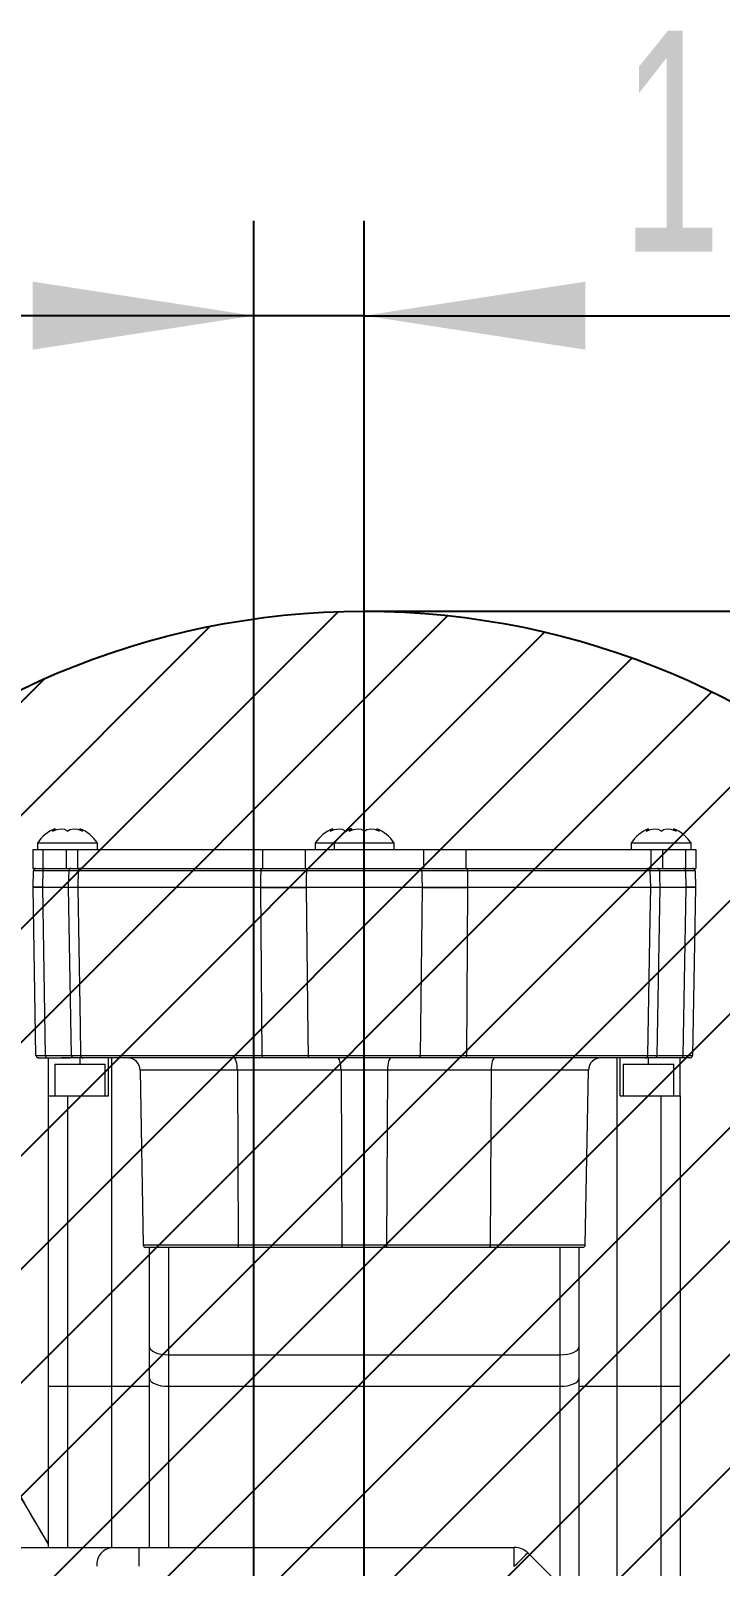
# Model space of a CAD drawing. Header units: millimetres. Extents: x -280 to 408, y 33 to 269.
# Drawn here: x 125 to 135.92, y 132.71 to 157.03 of the extents above; entities that cross this region are included whole.
import ezdxf

# ---------------------------------------------------------------- set-up
doc = ezdxf.new("R2010")
doc.units = ezdxf.units.MM
doc.layers.add('FORMAT', color=7, linetype='Continuous')
doc.styles.add('SLDTEXTSTYLE0', font='TXT', dxfattribs={"width": 0.605})
doc.dimstyles.new('SLDDIMSTYLE1', dxfattribs={"dimtxt": 3.5, "dimasz": 3.5, "dimexe": 0, "dimexo": 0.0625, "dimgap": 0.875, "dimtad": 1, "dimtoh": 1, "dimlfac": 10, "dimrnd": 1e-09, "dimzin": 12, "dimdsep": 46, "dimtxsty": 'SLDTEXTSTYLE0', "dimsah": 1, "dimcen": 0.09, "dimadec": 0, "dimazin": 0, "dimtfac": 1, "dimtdec": 3, "dimtofl": 0, "dimtmove": 0, "dimatfit": 3, "dimfxl": 1, "dimfrac": 2, "dimtolj": 1, "dimtzin": 12, "dimarcsym": 0})
doc.dimstyles.new('SLDDIMSTYLE2', dxfattribs={"dimtxt": 3.5, "dimasz": 3.5, "dimexe": 0, "dimexo": 0.0625, "dimgap": 0.875, "dimtad": 1, "dimtoh": 1, "dimlfac": 10, "dimrnd": 1e-09, "dimzin": 12, "dimdsep": 46, "dimtxsty": 'SLDTEXTSTYLE0', "dimsah": 1, "dimcen": 0.09, "dimadec": 0, "dimazin": 0, "dimtfac": 1, "dimtdec": 3, "dimtofl": 0, "dimtmove": 0, "dimatfit": 3, "dimfxl": 1, "dimfrac": 2, "dimtolj": 1, "dimtzin": 12, "dimarcsym": 0})

# ---------------------------------------------------------------- blocks, each defined once
blk = doc.blocks.new('*D7')
at = {"layer": 'FORMAT', "color": 7, "transparency": 16777216}
for p, q in [((130.28, 147.836), (161.374, 147.836)), ((159.874, 122.836), (159.874, 147.836)), ((130.28, 122.836), (161.374, 122.836))]:
    blk.add_line(p, q, dxfattribs=at)
for points in [[(159.874, 147.836), (159.335, 144.336), (160.412, 144.336)], [(159.874, 122.836), (160.412, 126.336), (159.335, 126.336)]]:
    blk.add_solid(points, dxfattribs=at)
at = {"layer": 'FORMAT', "color": 7, "transparency": 16777216, "char_height": 3.5, "attachment_point": 1, "rotation": 90, "style": 'SLDTEXTSTYLE0'}
for s, insert in [('250', (155.362, 133.877)), ('%%c', (155.362, 128.776))]:
    blk.add_mtext(s, dxfattribs=dict(at, insert=insert))
blk = doc.blocks.new('*D8')
at = {"layer": 'FORMAT', "color": 7, "transparency": 16777216}
for p, q in [((128.53, 126.749), (128.53, 154.016)), ((130.28, 152.095), (130.28, 154.016)), ((128.53, 152.516), (121.799, 152.516)), ((130.28, 152.516), (128.53, 152.516)), ((130.28, 152.516), (145.297, 152.516))]:
    blk.add_line(p, q, dxfattribs=at)
for points in [[(128.53, 152.516), (125.03, 153.055), (125.03, 151.978)], [(130.28, 152.516), (133.78, 151.978), (133.78, 153.055)]]:
    blk.add_solid(points, dxfattribs=at)
at = {"layer": 'FORMAT', "color": 7, "transparency": 16777216, "insert": (134.357, 157.028), "char_height": 3.5, "attachment_point": 1, "style": 'SLDTEXTSTYLE0'}
blk.add_mtext('17.5', dxfattribs=at)

msp = doc.modelspace()

# ---------------------------------------------------------------- hatches: boundary and pattern name
at = {"layer": 'FORMAT'}
h = msp.add_hatch(dxfattribs=at)
h.set_pattern_fill('ANSI31', color=256, scale=0.4, style=0)
edge = h.paths.add_edge_path(flags=0)
edge.add_arc((130.2797, 135.336), 12.5, 0, 360)

# ---------------------------------------------------------------- linework, layer by layer
at = {"color": 7, "linetype": 'Continuous', "lineweight": 15}
for p, q in [((125.3828, 144.3702), (125.3828, 144.3917)), ((125.7767, 144.3917), (125.7767, 144.3708)), ((129.7828, 144.3702), (129.7828, 144.3917)), ((130.0828, 144.3702), (130.0828, 144.3917)), ((130.4767, 144.3917), (130.4767, 144.3708)), ((134.7828, 144.3702), (134.7828, 144.3917)), ((135.1767, 144.3917), (135.1767, 144.3708)), ((125.0297, 144.0644), (125.0297, 143.7644)), ((125.0297, 144.0644), (125.1905, 144.0644)), ((125.1047, 144.1644), (125.1047, 144.0644)), ((126.0547, 144.1644), (125.1047, 144.1644)), ((125.1905, 144.0644), (125.1905, 143.7644)), ((125.1905, 144.0644), (125.5592, 144.0644)), ((125.5592, 144.0644), (125.5592, 143.7644)), ((125.5592, 144.0644), (125.7417, 144.0644)), ((125.7417, 144.0644), (125.7417, 143.7644)), ((125.7417, 144.0644), (128.6707, 144.0644)), ((126.0547, 144.0644), (126.0547, 144.1644)), ((128.6707, 144.0644), (128.6707, 143.7644)), ((128.6707, 144.0644), (129.3427, 144.0644)), ((129.3427, 144.0644), (129.3427, 143.7644)), ((129.3427, 144.0644), (131.2167, 144.0644)), ((129.5047, 144.1644), (129.5047, 144.0644)), ((129.8047, 144.1644), (129.5047, 144.1644)), ((129.8047, 144.1644), (129.8047, 144.0644)), ((130.7547, 144.1644), (129.8047, 144.1644)), ((130.7547, 144.0644), (130.7547, 144.1644)), ((131.2167, 144.0644), (131.2167, 143.7644)), ((131.2167, 144.0644), (131.8887, 144.0644)), ((131.8887, 144.0644), (131.8887, 143.7644)), ((131.8887, 144.0644), (134.8177, 144.0644)), ((134.5047, 144.1644), (134.5047, 144.0644)), ((135.4547, 144.1644), (134.5047, 144.1644)), ((134.8177, 144.0644), (134.8177, 143.7644)), ((134.8177, 144.0644), (135.0002, 144.0644)), ((135.0002, 144.0644), (135.0002, 143.7644)), ((135.0002, 144.0644), (135.3689, 144.0644)), ((135.3689, 144.0644), (135.3689, 143.7644)), ((135.3689, 144.0644), (135.5297, 144.0644)), ((135.4547, 144.0644), (135.4547, 144.1644)), ((135.5297, 144.0644), (135.5297, 143.7644)), ((125.0297, 143.7644), (125.1905, 143.7644)), ((125.035, 143.4655), (125.0418, 143.7254)), ((125.1891, 143.7254), (125.1823, 143.4655)), ((125.6055, 143.7254), (125.1891, 143.7254)), ((125.1905, 143.7644), (125.5592, 143.7644)), ((125.5592, 143.7644), (125.7417, 143.7644)), ((125.7417, 143.7644), (128.6707, 143.7644)), ((125.75, 143.7254), (125.7433, 143.4655)), ((128.6452, 143.7254), (125.75, 143.7254)), ((128.6707, 143.7644), (129.3427, 143.7644)), ((129.3427, 143.7644), (131.2167, 143.7644)), ((131.1953, 143.7254), (129.3641, 143.7254)), ((131.2167, 143.7644), (131.8887, 143.7644)), ((131.8887, 143.7644), (134.8177, 143.7644)), ((134.8094, 143.7254), (131.9143, 143.7254)), ((134.8161, 143.4655), (134.8094, 143.7254)), ((134.8177, 143.7644), (135.0002, 143.7644)), ((135.3703, 143.7254), (134.954, 143.7254)), ((135.0002, 143.7644), (135.3689, 143.7644)), ((135.3689, 143.7644), (135.5297, 143.7644)), ((135.3771, 143.4655), (135.3703, 143.7254)), ((135.5176, 143.7254), (135.5245, 143.4655)), ((125.0814, 140.8037), (125.035, 143.4633)), ((125.1823, 143.4655), (125.5988, 143.4655)), ((125.1823, 143.4655), (125.1823, 143.4655)), ((125.5988, 143.4633), (125.1823, 143.4633)), ((125.1823, 143.4633), (125.2287, 140.8037)), ((125.1823, 143.4633), (125.1823, 143.4633)), ((125.5988, 143.4655), (125.5988, 143.4655)), ((125.5988, 143.4633), (125.5988, 143.4633)), ((125.6443, 140.8037), (125.5988, 143.4633)), ((125.7433, 143.4655), (128.6423, 143.4655)), ((125.7433, 143.4655), (125.7433, 143.4655)), ((128.6423, 143.4633), (125.7433, 143.4633)), ((125.7433, 143.4633), (125.7433, 143.4633)), ((128.6423, 143.4655), (128.6423, 143.4655)), ((128.6423, 143.4633), (128.6423, 143.4633)), ((128.6616, 140.8037), (128.6423, 143.4633)), ((129.3598, 143.4655), (131.1996, 143.4655)), ((129.3598, 143.4655), (129.3598, 143.4655)), ((131.1996, 143.4633), (129.3598, 143.4633)), ((129.3598, 143.4633), (129.3598, 143.4633)), ((131.1996, 143.4655), (131.1997, 143.4655)), ((131.1997, 143.4633), (131.1996, 143.4633)), ((131.9172, 143.4633), (131.8979, 140.8037)), ((131.9171, 143.4655), (131.9172, 143.4655)), ((131.9172, 143.4633), (131.9171, 143.4633)), ((131.9172, 143.4655), (134.8161, 143.4655)), ((134.8161, 143.4633), (131.9172, 143.4633)), ((134.8161, 143.4655), (134.8161, 143.4655)), ((134.8161, 143.4633), (134.8161, 143.4633)), ((134.9607, 143.4633), (134.9151, 140.8037)), ((134.9606, 143.4655), (134.9607, 143.4655)), ((134.9607, 143.4655), (135.3771, 143.4655)), ((134.9607, 143.4633), (134.9607, 143.4633)), ((135.3771, 143.4633), (134.9607, 143.4633)), ((135.3307, 140.8037), (135.3771, 143.4633)), ((135.3771, 143.4655), (135.3771, 143.4655)), ((135.3771, 143.4633), (135.3771, 143.4633)), ((135.5245, 143.4633), (135.478, 140.8037)), ((125.2287, 140.8037), (125.6443, 140.8037)), ((125.7891, 140.8037), (128.6616, 140.8037)), ((129.3895, 140.8037), (131.1699, 140.8037)), ((131.8979, 140.8037), (134.7704, 140.8037)), ((134.9151, 140.8037), (135.3307, 140.8037)), ((125.1125, 140.7654), (125.2557, 140.7654)), ((125.2557, 140.7654), (125.6171, 140.7654)), ((125.2797, 140.1644), (125.2797, 140.7644)), ((125.3797, 140.6644), (125.3797, 140.1644)), ((125.3797, 140.6644), (125.7797, 140.6644)), ((125.6282, 140.7644), (125.4908, 140.7644)), ((125.6282, 140.7644), (125.6171, 140.7654)), ((125.6789, 140.7644), (125.6282, 140.7644)), ((125.829, 140.7644), (125.6789, 140.7644)), ((125.7797, 140.6644), (126.1797, 140.6644)), ((128.6661, 140.7644), (125.829, 140.7644)), ((126.1797, 140.1644), (126.1797, 140.6644)), ((126.2297, 140.1644), (126.2297, 140.7644)), ((126.2797, 140.7644), (126.2797, 135.5644)), ((126.7308, 140.5679), (126.779, 137.8037)), ((129.9116, 140.5679), (128.2708, 140.5679)), ((128.2708, 140.5679), (128.2844, 137.8037)), ((129.4205, 140.7644), (128.6661, 140.7644)), ((131.1389, 140.7644), (129.4205, 140.7644)), ((130.6478, 140.5679), (129.9116, 140.5679)), ((129.9116, 140.5679), (129.9253, 137.8037)), ((130.6478, 140.5679), (130.6341, 137.8037)), ((132.2887, 140.5679), (130.6478, 140.5679)), ((131.8933, 140.7644), (131.1389, 140.7644)), ((134.7305, 140.7644), (131.8933, 140.7644)), ((132.2887, 140.5679), (132.275, 137.8037)), ((133.7804, 137.8037), (133.8287, 140.5679)), ((134.2797, 140.7644), (134.2797, 135.5644)), ((134.3297, 140.1644), (134.3297, 140.7644)), ((134.3797, 140.6644), (134.3797, 140.1644)), ((134.3797, 140.6644), (134.7797, 140.6644)), ((134.8805, 140.7644), (134.7305, 140.7644)), ((134.7797, 140.6644), (135.1797, 140.6644)), ((134.9313, 140.7644), (134.8805, 140.7644)), ((134.9423, 140.7654), (134.9313, 140.7644)), ((135.0686, 140.7644), (134.9313, 140.7644)), ((135.3037, 140.7654), (134.9423, 140.7654)), ((135.1797, 140.1644), (135.1797, 140.6644)), ((135.2797, 140.1644), (135.2797, 140.7644)), ((135.4469, 140.7654), (135.3037, 140.7654)), ((125.2797, 135.5644), (125.2797, 140.1644)), ((125.2797, 140.1644), (125.5797, 140.1644)), ((125.5797, 140.1644), (125.5797, 135.5644)), ((125.5797, 140.1644), (126.2297, 140.1644)), ((134.3297, 140.1644), (134.9797, 140.1644)), ((134.9797, 135.5644), (134.9797, 140.1644)), ((134.9797, 140.1644), (135.2797, 140.1644)), ((135.2797, 140.1644), (135.2797, 135.5644)), ((128.2958, 137.7644), (126.819, 137.7644)), ((126.8797, 136.1886), (126.8797, 137.7644)), ((128.2844, 137.8037), (129.9253, 137.8037)), ((129.9366, 137.7644), (128.2958, 137.7644)), ((129.9253, 137.8037), (130.6341, 137.8037)), ((130.6228, 137.7644), (129.9366, 137.7644)), ((132.2636, 137.7644), (130.6228, 137.7644)), ((130.6341, 137.8037), (132.275, 137.8037)), ((133.7404, 137.7644), (132.2636, 137.7644)), ((133.6797, 137.7644), (133.6797, 136.1886)), ((126.8797, 135.6886), (126.8797, 136.1886)), ((133.6797, 136.1886), (133.6797, 135.6886)), ((127.1797, 136.0644), (133.3797, 136.0644)), ((127.1797, 136.0644), (127.1797, 135.5644)), ((133.3797, 135.5644), (133.3797, 136.0644)), ((126.8797, 133.0144), (126.8797, 135.6886)), ((133.6797, 135.6886), (133.6797, 132.1144)), ((125.2797, 135.5644), (125.5797, 135.5644)), ((125.2797, 133.0144), (125.2797, 135.5644)), ((125.5797, 135.5644), (126.2797, 135.5644)), ((126.2797, 135.5644), (126.8797, 135.5644)), ((127.1797, 135.5644), (133.3797, 135.5644)), ((133.6797, 135.5644), (134.2797, 135.5644)), ((134.2797, 135.5644), (134.9797, 135.5644)), ((134.9797, 135.5644), (135.2797, 135.5644)), ((135.2797, 135.5644), (135.2797, 124.3744)), ((122.5778, 133.0144), (126.2938, 133.0144)), ((126.2938, 133.0144), (126.7121, 133.0144)), ((126.7121, 133.0144), (126.7121, 132.7144)), ((126.7121, 133.0144), (132.6555, 133.0144)), ((132.6555, 132.7144), (132.6555, 133.0144)), ((132.8676, 132.9265), (134.1918, 131.6022))]:
    msp.add_line(p, q, dxfattribs=at)
at = {"color": 8, "linetype": 'Continuous', "lineweight": 15}
for p, q in [((135.5245, 143.4633), (135.5223, 143.4633)), ((125.7797, 140.6644), (125.7797, 140.7644)), ((128.2708, 140.5679), (126.7308, 140.5679)), ((133.8287, 140.5679), (132.2887, 140.5679)), ((134.7797, 140.6644), (134.7797, 140.7644)), ((126.779, 137.8037), (128.2844, 137.8037)), ((127.1797, 137.7644), (127.1797, 136.0644)), ((132.275, 137.8037), (133.7804, 137.8037)), ((133.3797, 136.0644), (133.3797, 137.7644)), ((125.5797, 135.5644), (125.5797, 133.0144)), ((126.2797, 135.5644), (126.2797, 133.0144)), ((127.1797, 135.5644), (127.1797, 133.0144)), ((133.3797, 132.4144), (133.3797, 135.5644)), ((134.2797, 135.5644), (134.2797, 131.3901)), ((134.9797, 125.1744), (134.9797, 135.5644))]:
    msp.add_line(p, q, dxfattribs=at)
at = {"color": 7, "linetype": 'Continuous', "lineweight": 15, "flags": 128}
for points in [[(125.3828, 144.3918), (125.3828, 144.3918), (125.3747, 144.3845), (125.3527, 144.3642), (125.3416, 144.3537)], [(125.3416, 144.3537), (125.4107, 144.3814), (125.4808, 144.3918), (125.5317, 144.3845), (125.5691, 144.3642), (125.5797, 144.3537)], [(125.5797, 144.3537), (125.6191, 144.3814), (125.6777, 144.3918), (125.7367, 144.3845), (125.7961, 144.3642), (125.8179, 144.3537)], [(125.8179, 144.3537), (125.7881, 144.3814), (125.7767, 144.3918), (125.7768, 144.3917)], [(129.7828, 144.3918), (129.7828, 144.3918), (129.7747, 144.3845), (129.7527, 144.3642), (129.7416, 144.3537)], [(129.7416, 144.3537), (129.8107, 144.3814), (129.8808, 144.3918), (129.9317, 144.3845), (129.9691, 144.3642), (129.9797, 144.3537)], [(130.0828, 144.3918), (130.0828, 144.3918), (130.0747, 144.3845), (130.0527, 144.3642), (130.0416, 144.3537)], [(130.0416, 144.3537), (130.1107, 144.3814), (130.1808, 144.3918), (130.2317, 144.3845), (130.2691, 144.3642), (130.2797, 144.3537)], [(130.2797, 144.3537), (130.3191, 144.3814), (130.3777, 144.3918), (130.4367, 144.3845), (130.4961, 144.3642), (130.5179, 144.3537)], [(130.5179, 144.3537), (130.4881, 144.3814), (130.4767, 144.3918), (130.4768, 144.3917)], [(134.7828, 144.3918), (134.7828, 144.3918), (134.7747, 144.3845), (134.7527, 144.3642), (134.7416, 144.3537)], [(134.7416, 144.3537), (134.8107, 144.3814), (134.8808, 144.3918), (134.9317, 144.3845), (134.9691, 144.3642), (134.9797, 144.3537)], [(134.9797, 144.3537), (135.0191, 144.3814), (135.0777, 144.3918), (135.1367, 144.3845), (135.1961, 144.3642), (135.2179, 144.3537)], [(135.2179, 144.3537), (135.1881, 144.3814), (135.1767, 144.3918), (135.1768, 144.3917)], [(125.5988, 143.4655), (125.6027, 143.6162), (125.6055, 143.7254)], [(125.75, 143.7254), (125.6624, 143.7254), (125.628, 143.7254), (125.6055, 143.7254)], [(128.6423, 143.4655), (128.644, 143.6188), (128.6452, 143.7254)], [(129.3641, 143.7254), (129.2189, 143.7255), (129.0424, 143.7255), (128.6931, 143.7254), (128.6452, 143.7254)], [(129.3641, 143.7254), (129.3623, 143.6188), (129.3598, 143.4655)], [(131.9143, 143.7254), (131.7133, 143.7255), (131.517, 143.7255), (131.227, 143.7254), (131.1953, 143.7254)], [(131.1997, 143.4655), (131.1971, 143.6188), (131.1953, 143.7254)], [(131.9143, 143.7254), (131.9154, 143.6188), (131.9171, 143.4655)], [(134.954, 143.7254), (134.8257, 143.7254), (134.8137, 143.7254), (134.8094, 143.7254)], [(134.954, 143.7254), (134.9568, 143.6162), (134.9606, 143.4655)], [(125.5988, 143.4655), (125.7271, 143.4654), (125.7433, 143.4655)], [(125.7433, 143.4633), (125.7271, 143.4632), (125.5988, 143.4633)], [(125.7433, 143.4633), (125.7811, 141.2647), (125.7891, 140.8037)], [(129.3598, 143.4633), (129.386, 141.1162), (129.3895, 140.8037)], [(131.1699, 140.8037), (131.1947, 143.0199), (131.1996, 143.4633)], [(134.7704, 140.8037), (134.8075, 142.964), (134.8161, 143.4633)], [(134.8161, 143.4655), (134.9038, 143.4654), (134.9606, 143.4655)], [(134.9607, 143.4633), (134.9039, 143.4632), (134.8161, 143.4633)], [(125.6443, 140.8037), (125.7022, 140.8037), (125.7699, 140.8037), (125.7891, 140.8037)], [(128.6616, 140.8037), (128.7153, 140.8037), (129.0645, 140.8036), (129.3542, 140.8037), (129.3895, 140.8037)], [(131.1699, 140.8037), (131.2052, 140.8037), (131.4949, 140.8036), (131.8441, 140.8037), (131.8979, 140.8037)], [(125.1214, 140.7644), (125.1137, 140.7651), (125.1125, 140.7654)], [(128.2708, 140.5679), (128.2695, 140.6064), (128.2662, 140.6433), (128.2609, 140.6773), (128.2538, 140.707), (128.2453, 140.7314), (128.2356, 140.7495), (128.225, 140.7606), (128.2141, 140.7644)], [(129.9116, 140.5679), (129.9104, 140.6064), (129.907, 140.6433), (129.9018, 140.6773), (129.8947, 140.707), (129.8862, 140.7314), (129.8764, 140.7495), (129.8659, 140.7606), (129.855, 140.7644)], [(130.7045, 140.7644), (130.6935, 140.7606), (130.683, 140.7495), (130.6733, 140.7314), (130.6647, 140.707), (130.6577, 140.6773), (130.6524, 140.6433), (130.649, 140.6064), (130.6478, 140.5679)], [(132.3453, 140.7644), (132.3344, 140.7606), (132.3239, 140.7495), (132.3141, 140.7314), (132.3056, 140.707), (132.2985, 140.6773), (132.2932, 140.6433), (132.2899, 140.6064), (132.2887, 140.5679)], [(135.4469, 140.7654), (135.4458, 140.7651), (135.438, 140.7644)], [(128.2958, 137.7644), (128.2936, 137.7651), (128.2915, 137.7674), (128.2895, 137.771), (128.2878, 137.7758), (128.2864, 137.7818), (128.2854, 137.7886), (128.2847, 137.796), (128.2844, 137.8037)], [(129.9253, 137.8037), (129.9256, 137.796), (129.9262, 137.7886), (129.9273, 137.7818), (129.9287, 137.7758), (129.9304, 137.771), (129.9324, 137.7674), (129.9345, 137.7651), (129.9366, 137.7644)], [(130.6341, 137.8037), (130.6339, 137.796), (130.6332, 137.7886), (130.6321, 137.7818), (130.6307, 137.7758), (130.629, 137.771), (130.6271, 137.7674), (130.625, 137.7651), (130.6228, 137.7644)], [(132.275, 137.8037), (132.2747, 137.796), (132.2741, 137.7886), (132.273, 137.7818), (132.2716, 137.7758), (132.2699, 137.771), (132.2679, 137.7674), (132.2658, 137.7651), (132.2636, 137.7644)], [(132.6555, 132.7144), (132.6968, 132.7558), (132.7366, 132.7956), (132.7733, 132.8322), (132.8055, 132.8644), (132.8318, 132.8908), (132.8514, 132.9104), (132.8635, 132.9224), (132.8676, 132.9265)]]:
    msp.add_lwpolyline(points, dxfattribs=at)
at = {"color": 8, "linetype": 'Continuous', "lineweight": 15, "flags": 128}
for points in [[(125.4908, 140.7644), (125.4858, 140.7651), (125.485, 140.7654)], [(135.0744, 140.7654), (135.0736, 140.7651), (135.0686, 140.7644)]]:
    msp.add_lwpolyline(points, dxfattribs=at)
at = {"color": 7, "linetype": 'Continuous', "lineweight": 15}
for centre, radius, start, end in [((125.6062, 143.835), 0.6, 111.89273, 146.69982), ((125.5532, 143.835), 0.6, 33.30018, 68.15272), ((130.0062, 143.835), 0.6, 111.89273, 146.69982), ((130.3062, 143.835), 0.6, 111.89273, 146.69982), ((130.0676, 144.2724), 0.1197, 82.7268, 137.23067), ((130.2532, 143.835), 0.6, 33.30018, 68.15272), ((135.0062, 143.835), 0.6, 111.89273, 146.69982), ((134.9532, 143.835), 0.6, 33.30018, 68.15272), ((125.0818, 143.7244), 0.04, 90, 178.5), ((125.2265, 143.727), 0.0374, 94.26494, 182.45894), ((125.6429, 143.727), 0.0374, 94.26494, 182.45894), ((125.79, 143.7244), 0.0399, 90.06869, 178.57335), ((128.7312, 143.7349), 0.0866, 160.05529, 186.25182), ((129.4, 143.7287), 0.036, 98.10268, 185.19228), ((131.1594, 143.7287), 0.036, 354.80772, 81.89732), ((131.8282, 143.7349), 0.0866, 353.74818, 19.94471), ((134.7695, 143.7244), 0.0399, 1.42665, 89.93131), ((134.9166, 143.727), 0.0374, 357.54106, 85.73506), ((135.3329, 143.727), 0.0374, 357.54106, 85.73506), ((135.4777, 143.7244), 0.04, 1.5, 90), ((125.0856, 143.4642), 0.0506, 178.51086, 180.98037), ((125.2403, 143.4642), 0.058, 178.70653, 180.86298), ((125.2397, 143.4641), 0.0574, 178.66635, 180.84445), ((125.6567, 143.4642), 0.058, 178.70653, 180.86298), ((125.6571, 143.4641), 0.0583, 178.68368, 180.82712), ((125.7932, 143.4642), 0.0499, 178.49371, 180.99752), ((125.7942, 143.4642), 0.0509, 178.52714, 180.98366), ((129.001, 355.8804), 212.4152, 269.903242, 270.096758), ((129.0752, 143.4634), 0.4329, 179.72355, 180.01228), ((129.0657, 143.4642), 0.4234, 179.82305, 180.11825), ((129.001, 278.9532), 135.4904, 269.848308, 270.151692), ((129.4244, 143.4642), 0.0647, 178.9064, 180.83922), ((129.4246, 143.4642), 0.0648, 178.842, 180.77153), ((131.1349, 143.4642), 0.0648, 359.22847, 1.158), ((131.5584, 366.6968), 223.2316, 269.90793, 270.09207), ((131.135, 143.4642), 0.0647, 359.16078, 1.0936), ((131.5584, 286.7982), 143.3353, 269.85661, 270.14339), ((131.4842, 143.4634), 0.4329, 359.98772, 0.27645), ((131.4938, 143.4642), 0.4234, 359.88175, 0.17695), ((134.7662, 143.4642), 0.0499, 359.00248, 1.50629), ((134.7652, 143.4642), 0.0509, 359.01634, 1.47286), ((134.9023, 143.4641), 0.0583, 359.17288, 1.31632), ((134.9027, 143.4642), 0.058, 359.13702, 1.29347), ((135.3192, 143.4642), 0.058, 359.13702, 1.29347), ((135.3198, 143.4641), 0.0574, 359.15555, 1.33365), ((135.4738, 143.4642), 0.0506, 359.01963, 1.48914), ((125.1214, 140.8044), 0.04, 181, 257.16143), ((125.2678, 140.8025), 0.0391, 178.29841, 251.94015), ((125.6818, 140.8018), 0.0375, 177.08649, 265.68889), ((125.829, 140.8043), 0.04, 180.92847, 269.93389), ((128.7511, 140.7941), 0.0901, 173.89647, 199.26148), ((129.4255, 140.8002), 0.0362, 174.5187, 262.0172), ((131.1339, 140.8002), 0.0362, 277.9828, 5.4813), ((131.8083, 140.7941), 0.0901, 340.73852, 6.10353), ((134.7304, 140.8043), 0.04, 270.06611, 359.07153), ((134.8427, 262.7083), 121.9046, 269.965983, 270.034017), ((134.8777, 140.8018), 0.0375, 274.31111, 2.91351), ((135.2916, 140.8025), 0.0391, 288.05985, 1.70159), ((135.438, 140.8044), 0.04, 282.83857, 359), ((126.5308, 140.5644), 0.2, 1, 90), ((134.0286, 140.5644), 0.2, 90, 179), ((126.819, 137.8044), 0.04, 181, 270), ((133.7404, 137.8044), 0.04, 270, 359), ((126.3207, 132.7369), 0.2788, 95.54008, 184.63148), ((132.6555, 132.7144), 0.3, 45, 90)]:
    msp.add_arc(centre, radius, start, end, dxfattribs=at)
for centre, major_axis, ratio, start_param, end_param in [((126.1421, 143.7244), (1.1003, -0.001), 0.0002549, 2.6181711, 3.1415862), ((134.4173, 143.7244), (1.1003, 0.001), 0.0002549, 0.0000064, 0.5234216), ((126.1352, 143.4596), (1.1002, -0.0059), 0.0014344, 2.6181476, 3.1415628), ((126.1352, 143.4596), (1.1002, -0.0037), 0.0009033, 2.6181453, 3.1415605), ((134.4242, 143.4596), (1.1002, 0.0059), 0.0014344, 0.0000299, 0.523445), ((134.4242, 143.4596), (1.1002, 0.0037), 0.0009033, 0.0000322, 0.5234473), ((126.1815, 140.8044), (1.1002, 0.0007), 0.00017, 3.1415955, 3.6651127), ((134.3779, 140.8044), (1.1002, -0.0007), 0.00017, 5.7596653, 6.2831824), ((127.1797, 136.1886), (0.3, 0), 0.4142136, 3.1415927, 4.712389), ((133.3797, 136.1886), (0.3, 0), 0.4142136, 4.712389, 6.2831853), ((110.678, 157.9629), (-14.9259, 25.4527), 0.0002366, 3.3507977, 3.6816855), ((127.1797, 135.6886), (0.3, 0), 0.4142136, 3.1415964, 4.712389), ((133.3797, 135.6886), (0.3, 0), 0.4142136, 4.712389, 6.2831816), ((110.5918, 157.9123), (-15.0125, 25.4027), 0.0003548, 3.3505001, 3.5236183)]:
    msp.add_ellipse(centre, major_axis=major_axis, ratio=ratio, start_param=start_param, end_param=end_param, dxfattribs=at)
at = {"layer": 'FORMAT', "color": 7}
msp.add_line((130.2797, 120.937), (130.2797, 152.0952), dxfattribs=at)
msp.add_circle((130.2797, 135.336), 12.5, dxfattribs=at)

# ---------------------------------------------------------------- dimensions: what is measured, and where the dimension line sits
dim = msp.add_linear_dim(base=(128.5297, 152.5162), p1=(130.2797, 152.0952), p2=(128.5297, 126.7491), dimstyle='SLDDIMSTYLE2', dxfattribs=at)
dim.commit()
dim.dimension.update_dxf_attribs({"geometry": '*D8', "text_midpoint": (139.0335, 152.5162), "dimtype": 160})
dim = msp.add_linear_dim(base=(157.1904, 147.836), p1=(130.2797, 122.836), p2=(130.2797, 147.836), angle=90, text='%%c<>', dimstyle='SLDDIMSTYLE1', dxfattribs=at)
dim.commit()
dim.dimension.update_dxf_attribs({"geometry": '*D7', "text_midpoint": (157.1904, 135.336), "dimtype": 160})

doc.saveas('drawing.dxf')
